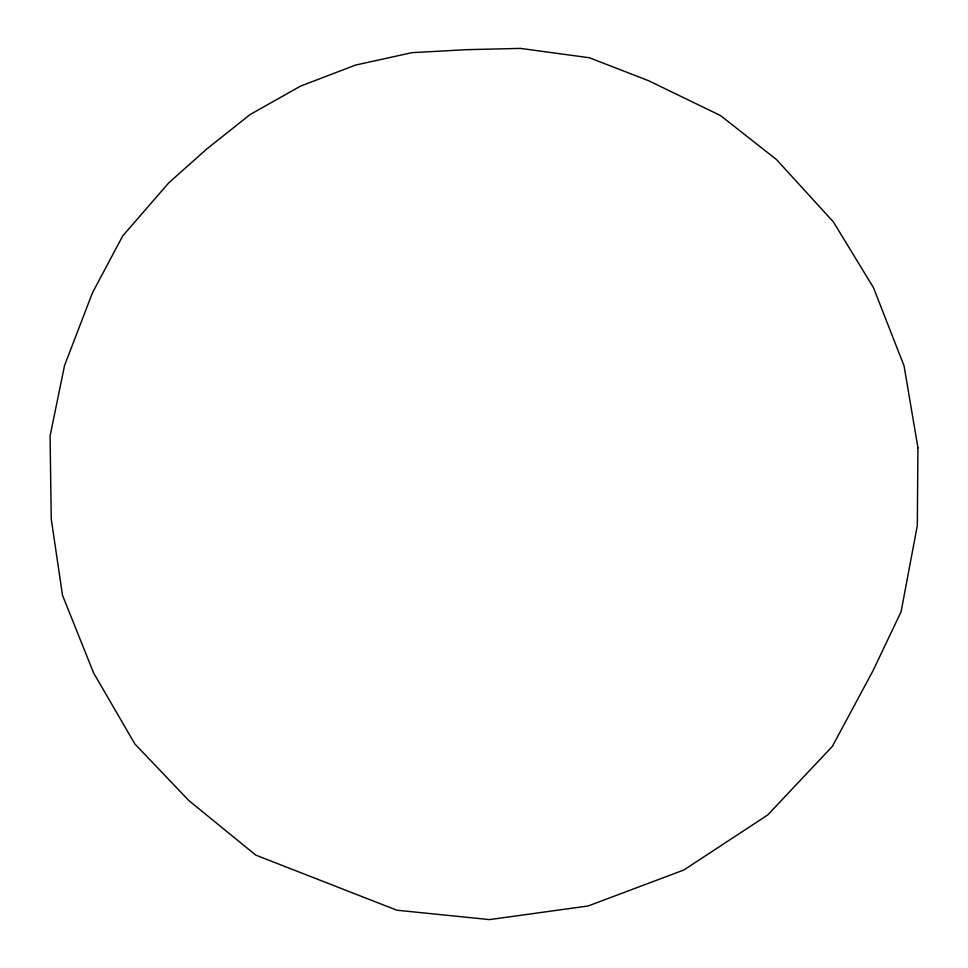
<?xml version="1.0" encoding="UTF-8"?>
<svg xmlns="http://www.w3.org/2000/svg" width="968" height="968" viewBox="0 0 968 968"><rect width="100%" height="100%" fill="white"/><g stroke="black" fill="none" stroke-linecap="round" stroke-linejoin="round"><path stroke-width="1.45" d="M917.93 447.773L917.313 525.539L901.075 611.764L873.027 670.691L832.371 746.34L767.709 814.983L683.832 870.014L588.108 905.987L489.445 919.6L396.856 910.21L255.721 855.083L188.893 800.609L134.842 743.92L93.581 672.881L62.496 595.247L51.256 519.102L50.07 435.999L64.541 365.541L92.432 292.856L122.718 235.902L168.916 182.686L206.632 149.12L250.01 114.599L300.588 86.092L355.571 65.074L411.981 52.659L466.77 49.67L520.361 48.4L589.306 57.729L648.524 80.683L720.507 115.555L776.433 159.526L833.363 221.89L873.414 287.556L904.064 365.88L917.93 447.773"/></g></svg>
